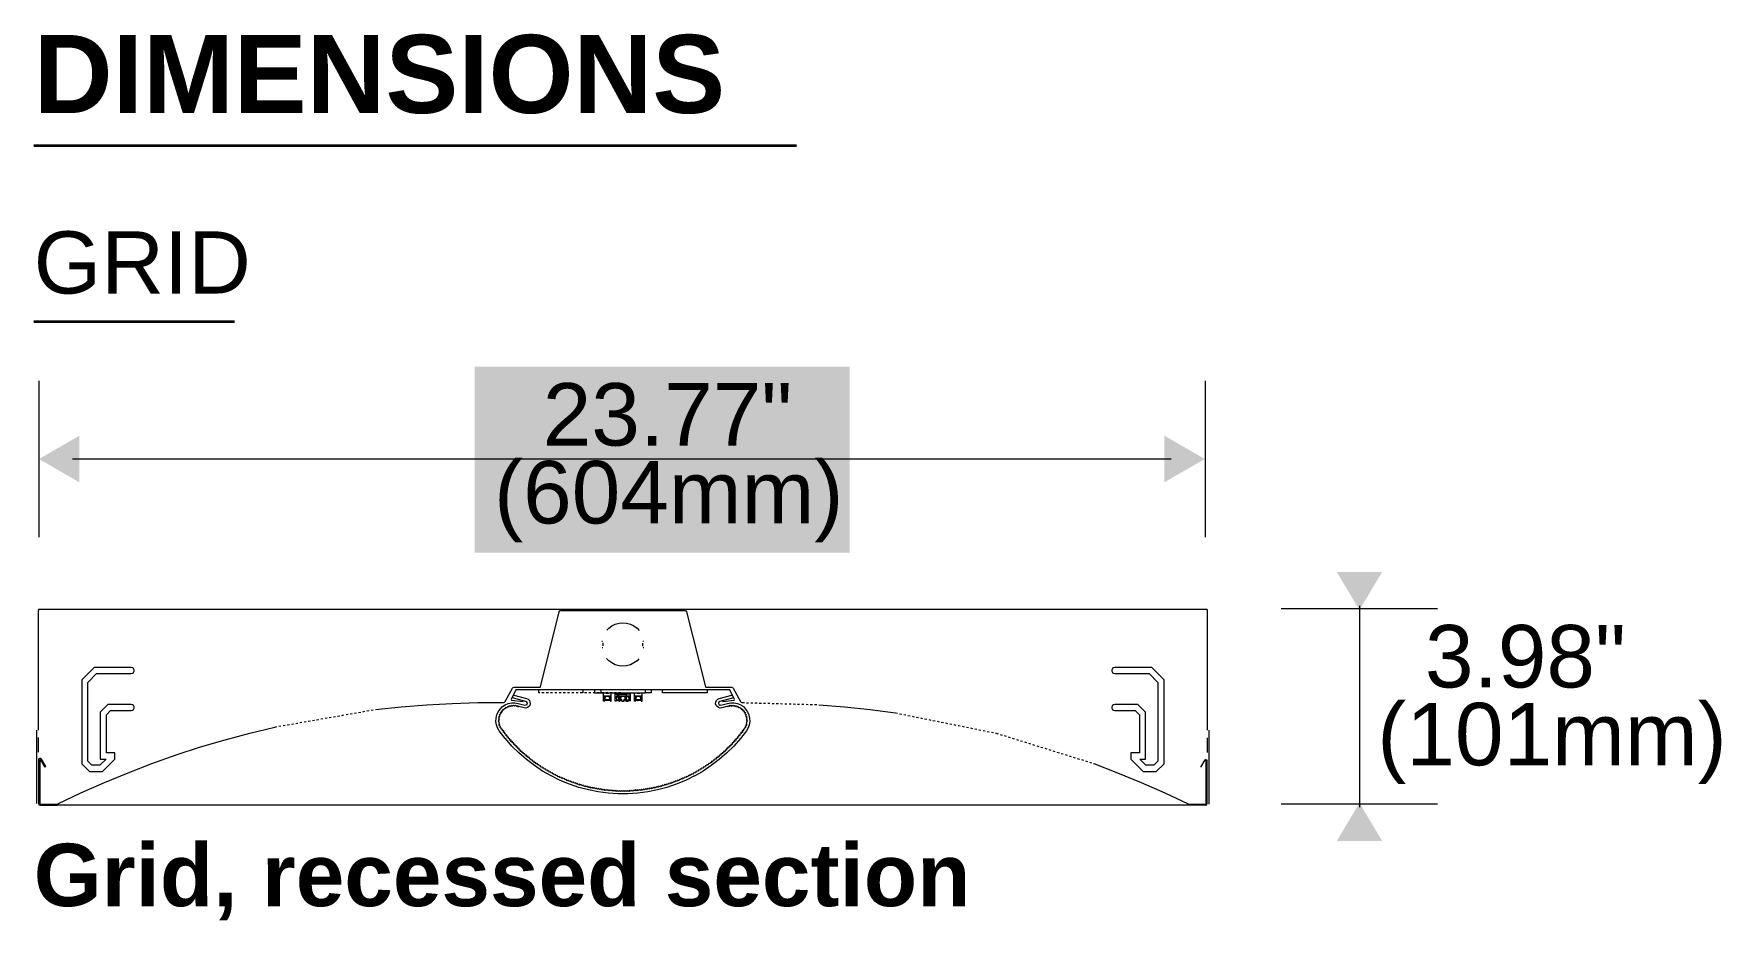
# Model space of a CAD drawing. Header units: millimetres. Extents: x 6.2 to 85.4, y 4.5 to 46.2.
import ezdxf

# ---------------------------------------------------------------- set-up
doc = ezdxf.new("R2010")
doc.units = ezdxf.units.MM
doc.linetypes.add('PDF_IMPORT', pattern=[1, 0.8, -0.2])
for name, color, linetype in [('PDF_Geometry', 7, 'Continuous'), ('PDF_Solid Fills', 7, 'Continuous'), ('PDF_Text', 7, 'Continuous')]:
    doc.layers.add(name, color=color, linetype=linetype)
doc.styles.add('PDF ProximaNova', font='arial.ttf')
doc.styles.add('PDF ProximaNova Bold', font='arialbd.ttf')
doc.styles.add('PDF ProximaNova-Semibold', font='arial.ttf')

msp = doc.modelspace()

# ---------------------------------------------------------------- hatches: boundary and pattern name
at = {"layer": 'PDF_Solid Fills', "true_color": 0xffffff, "transparency": 33554559}
msp.add_hatch(color=7, dxfattribs=at).paths.add_polyline_path([(44.482, 21.788), (26.876, 21.788), (26.876, 30.52), (44.482, 30.52)])

# ---------------------------------------------------------------- linework, layer by layer
at = {"layer": 'PDF_Geometry', "color": 142, "lineweight": 35, "true_color": 0x0081c6}
for points in [[(6.157, 40.909), (41.984, 40.909)], [(6.157, 32.649), (15.595, 32.649)]]:
    msp.add_lwpolyline(points, dxfattribs=at)
at = {"layer": 'PDF_Geometry', "color": 252, "lineweight": 9, "true_color": 0x939598}
for points in [[(6.392, 29.858), (6.392, 22.516)], [(61.192, 29.858), (61.192, 22.516)], [(7.977, 26.187), (59.592, 26.187)], [(72.106, 19.152), (64.764, 19.152)], [(68.435, 19.283), (68.435, 9.833)], [(72.106, 9.962), (64.764, 9.962)]]:
    msp.add_lwpolyline(points, dxfattribs=at)
at = {"layer": 'PDF_Geometry', "color": 18, "lineweight": 9, "true_color": 0x010101}
for points in [[(61.284, 19.121), (6.38, 19.121), (6.38, 19.067)], [(6.38, 19.044), (6.38, 19.067)], [(6.38, 13.445), (6.38, 19.043)], [(30.843, 19.005), (30.874, 19.051)], [(30.874, 19.051), (30.921, 19.067)], [(30.921, 19.067), (36.743, 19.067)], [(36.743, 19.067), (36.79, 19.051)], [(36.789, 19.051), (36.821, 19.005)], [(61.284, 19.121), (61.284, 19.067)], [(61.284, 19.067), (61.284, 19.044)], [(61.284, 19.044), (61.284, 13.445)], [(29.956, 15.476), (30.843, 19.005)], [(33.075, 18.14), (33.168, 18.241)], [(33.168, 18.241), (33.314, 18.341)], [(33.314, 18.341), (33.477, 18.418)], [(33.477, 18.418), (33.654, 18.472)], [(33.654, 18.472), (33.832, 18.488)], [(33.832, 18.488), (34.01, 18.472)], [(34.01, 18.472), (34.188, 18.418)], [(34.187, 18.418), (34.349, 18.341)], [(34.349, 18.341), (34.496, 18.241)], [(34.496, 18.241), (34.596, 18.132)], [(36.82, 19.005), (37.708, 15.476)], [(32.882, 17.615), (32.851, 17.615)], [(32.913, 17.407), (32.913, 17.546)], [(34.751, 17.538), (34.751, 17.399)], [(34.805, 17.615), (34.774, 17.615)], [(32.859, 17.329), (32.89, 17.329)], [(33.168, 16.704), (33.068, 16.812)], [(33.314, 16.604), (33.168, 16.704)], [(34.496, 16.704), (34.349, 16.604)], [(34.589, 16.804), (34.496, 16.704)], [(34.782, 17.329), (34.813, 17.329)], [(8.99, 16.395), (8.411, 15.816), (8.411, 11.87)], [(8.696, 15.692), (9.106, 16.102)], [(10.727, 16.395), (8.99, 16.395)], [(9.106, 16.101), (10.727, 16.101)], [(10.789, 16.38), (10.727, 16.395)], [(10.727, 16.101), (10.789, 16.117)], [(10.843, 16.341), (10.789, 16.38)], [(10.789, 16.117), (10.843, 16.156)], [(10.867, 16.279), (10.843, 16.341)], [(10.843, 16.156), (10.867, 16.217)], [(10.867, 16.217), (10.867, 16.279)], [(33.477, 16.518), (33.315, 16.604)], [(33.654, 16.472), (33.477, 16.519)], [(33.832, 16.457), (33.654, 16.472)], [(34.01, 16.472), (33.832, 16.457)], [(34.187, 16.518), (34.009, 16.472)], [(34.349, 16.604), (34.188, 16.518)], [(56.828, 16.341), (56.797, 16.279)], [(56.798, 16.279), (56.798, 16.218)], [(56.798, 16.217), (56.829, 16.156)], [(56.875, 16.38), (56.828, 16.341)], [(56.828, 16.156), (56.875, 16.117)], [(56.936, 16.395), (56.875, 16.38)], [(56.875, 16.117), (56.936, 16.102)], [(56.936, 16.101), (58.558, 16.101)], [(59.253, 15.816), (58.674, 16.395), (56.937, 16.395)], [(58.558, 16.101), (58.968, 15.692)], [(8.889, 11.8), (8.696, 11.993), (8.696, 15.692)], [(28.303, 14.789), (28.651, 15.422)], [(28.805, 15.337), (28.589, 14.881)], [(28.651, 15.422), (28.682, 15.453)], [(28.681, 15.453), (28.72, 15.461)], [(28.712, 15.09), (29.307, 14.928)], [(28.72, 15.461), (29.94, 15.461)], [(28.82, 15.345), (28.805, 15.337)], [(34.782, 15.345), (32.882, 15.345), (28.82, 15.345)], [(29.878, 15.198), (29.878, 15.345)], [(29.94, 15.461), (29.955, 15.476)], [(29.986, 15.198), (29.986, 15.198)], [(31.855, 15.198), (31.855, 15.198)], [(31.963, 15.198), (31.963, 15.345)], [(32.504, 15.345), (32.504, 15.198)], [(32.504, 15.198), (32.789, 15.198), (34.875, 15.198)], [(32.789, 15.345), (32.789, 15.198)], [(32.952, 14.966), (32.921, 14.966), (32.921, 15.198)], [(33.044, 15.175), (33.044, 15.198)], [(33.16, 15.19), (33.16, 15.175), (33.052, 15.175)], [(33.16, 15.19), (33.052, 15.19)], [(33.052, 15.175), (33.052, 15.19)], [(33.052, 15.19), (33.052, 15.19)], [(33.052, 15.175), (33.052, 15.175)], [(33.16, 15.19), (33.16, 15.19)], [(33.168, 15.198), (33.168, 15.175)], [(33.168, 15.175), (33.168, 15.175)], [(33.284, 14.966), (33.284, 15.198)], [(33.515, 14.966), (33.469, 14.966), (33.469, 15.198)], [(33.484, 15.198), (33.484, 15.136), (33.693, 15.136)], [(33.678, 14.966), (33.647, 14.966), (33.647, 15.136)], [(33.693, 15.198), (33.693, 15.136), (33.971, 15.136)], [(33.693, 15.198), (33.971, 15.198)], [(34.179, 15.136), (33.971, 15.136), (33.971, 15.198)], [(34.01, 14.966), (34.01, 15.136)], [(34.179, 15.136), (34.179, 15.198)], [(34.195, 14.966), (34.195, 15.198)], [(34.403, 14.966), (34.38, 14.966), (34.38, 15.198)], [(34.496, 15.175), (34.496, 15.198)], [(34.612, 15.19), (34.612, 15.175), (34.503, 15.175)], [(34.612, 15.19), (34.503, 15.19)], [(34.504, 15.175), (34.504, 15.19)], [(34.504, 15.19), (34.504, 15.19)], [(34.504, 15.175), (34.504, 15.175)], [(34.612, 15.19), (34.612, 15.19)], [(34.627, 15.175), (34.612, 15.175)], [(34.627, 15.198), (34.627, 15.175)], [(34.736, 14.966), (34.736, 15.198)], [(38.843, 15.345), (34.782, 15.345)], [(34.874, 15.345), (34.874, 15.198)], [(35.168, 15.198), (34.875, 15.198)], [(35.168, 15.345), (35.168, 15.198)], [(37.786, 15.345), (37.786, 15.198), (35.7, 15.198)], [(35.7, 15.198), (35.7, 15.345)], [(35.809, 15.198), (35.809, 15.198)], [(37.678, 15.198), (35.809, 15.198)], [(37.678, 15.198), (37.678, 15.198)], [(37.709, 15.476), (37.724, 15.461)], [(37.724, 15.461), (38.944, 15.461)], [(38.357, 14.928), (38.952, 15.09)], [(38.859, 15.337), (38.843, 15.345)], [(39.075, 14.882), (38.859, 15.337)], [(38.944, 15.461), (38.983, 15.453)], [(38.983, 15.453), (39.014, 15.422)], [(39.014, 15.422), (39.361, 14.789)], [(58.89, 11.507), (59.253, 11.87), (59.253, 15.816)], [(58.967, 15.692), (58.967, 11.994)], [(9.639, 14.658), (9.276, 14.295), (9.276, 12.086)], [(9.569, 14.171), (9.762, 14.364)], [(10.727, 14.658), (9.639, 14.658)], [(9.762, 14.364), (10.727, 14.364)], [(10.789, 14.642), (10.727, 14.657)], [(10.727, 14.364), (10.789, 14.379)], [(10.843, 14.604), (10.789, 14.642)], [(10.789, 14.379), (10.843, 14.418)], [(10.867, 14.542), (10.843, 14.603)], [(10.843, 14.418), (10.867, 14.48)], [(10.867, 14.48), (10.867, 14.542)], [(22.218, 14.418), (23.415, 14.542)], [(23.415, 14.542), (24.619, 14.642)], [(24.619, 14.642), (25.817, 14.704)], [(25.816, 14.704), (27.021, 14.743)], [(27.021, 14.742), (28.226, 14.742)], [(27.909, 14.163), (27.971, 14.31)], [(27.971, 14.31), (28.064, 14.434)], [(28.064, 14.434), (28.172, 14.549)], [(28.079, 14.271), (28.141, 14.279)], [(28.102, 14.21), (28.079, 14.271)], [(28.133, 14.349), (28.195, 14.349)], [(28.141, 14.279), (28.133, 14.348)], [(28.172, 14.55), (28.303, 14.635)], [(28.195, 14.349), (28.195, 14.418)], [(28.195, 14.418), (28.257, 14.41)], [(28.226, 14.742), (28.272, 14.758)], [(28.257, 14.41), (28.264, 14.48)], [(28.264, 14.48), (28.326, 14.465)], [(28.272, 14.758), (28.303, 14.789)], [(28.303, 14.634), (28.449, 14.696)], [(28.326, 14.465), (28.341, 14.526)], [(28.341, 14.526), (28.403, 14.503)], [(28.403, 14.503), (28.427, 14.565)], [(28.426, 14.565), (28.48, 14.542)], [(28.449, 14.696), (28.604, 14.727)], [(28.48, 14.542), (28.511, 14.596)], [(28.511, 14.596), (28.565, 14.557)], [(28.565, 14.557), (28.604, 14.619)], [(28.589, 14.882), (28.604, 14.85)], [(28.604, 14.85), (29.152, 14.789)], [(28.604, 14.727), (28.759, 14.727)], [(28.604, 14.619), (28.651, 14.573)], [(29.276, 14.796), (28.643, 14.966)], [(28.651, 14.573), (28.697, 14.619)], [(28.697, 14.619), (28.735, 14.573)], [(28.735, 14.573), (28.789, 14.619)], [(28.759, 14.727), (28.913, 14.704)], [(28.789, 14.619), (28.828, 14.565)], [(28.828, 14.565), (28.882, 14.596)], [(28.882, 14.596), (28.905, 14.542)], [(28.905, 14.542), (28.944, 14.557)], [(28.913, 14.704), (29.23, 14.619)], [(29.191, 14.488), (28.944, 14.557)], [(29.268, 14.48), (29.191, 14.488)], [(29.23, 14.619), (29.283, 14.627)], [(29.345, 14.503), (29.268, 14.48)], [(29.322, 14.766), (29.276, 14.797)], [(29.283, 14.627), (29.33, 14.658)], [(29.307, 14.928), (29.384, 14.897)], [(29.345, 14.712), (29.322, 14.766)], [(29.33, 14.658), (29.345, 14.712)], [(29.415, 14.55), (29.345, 14.503)], [(29.384, 14.897), (29.438, 14.843)], [(29.454, 14.611), (29.415, 14.549)], [(29.438, 14.843), (29.469, 14.766)], [(29.477, 14.688), (29.454, 14.611)], [(29.469, 14.766), (29.477, 14.689)], [(32.952, 14.804), (32.921, 14.804), (32.921, 14.966)], [(32.952, 15.051), (33.021, 15.051)], [(32.952, 15.028), (32.952, 14.989)], [(32.952, 14.966), (32.967, 14.889), (32.967, 14.843)], [(32.967, 14.843), (32.952, 14.843)], [(32.952, 14.843), (32.952, 14.804)], [(32.952, 14.804), (32.967, 14.804)], [(32.967, 15.051), (32.967, 14.889)], [(33.006, 14.905), (32.967, 14.905)], [(32.967, 14.804), (32.967, 14.843)], [(32.975, 14.85), (32.975, 14.85)], [(32.982, 14.905), (32.982, 14.851)], [(32.982, 14.85), (33.006, 14.85)], [(33.006, 15.051), (33.006, 14.966)], [(33.006, 15.021), (33.013, 15.043)], [(33.206, 14.966), (33.206, 15.021), (33.006, 15.021)], [(33.006, 14.966), (33.006, 15.021)], [(33.206, 14.967), (33.206, 14.866), (33.006, 14.866)], [(33.006, 14.866), (33.006, 14.967)], [(33.006, 14.843), (33.006, 14.859)], [(33.006, 14.858), (33.006, 14.858)], [(33.06, 14.843), (33.006, 14.843)], [(33.006, 14.835), (33.006, 14.835)], [(33.168, 14.835), (33.044, 14.835), (33.006, 14.835)], [(33.013, 15.044), (33.013, 15.044)], [(33.021, 15.051), (33.183, 15.051), (33.245, 15.051)], [(33.145, 14.858), (33.052, 14.858)], [(33.052, 14.835), (33.052, 14.835)], [(33.106, 14.843), (33.059, 14.843)], [(33.06, 14.843), (33.06, 14.843)], [(33.152, 14.843), (33.106, 14.843)], [(33.206, 14.859), (33.206, 14.843), (33.152, 14.843)], [(33.16, 14.835), (33.16, 14.835)], [(33.206, 14.835), (33.168, 14.835)], [(33.168, 14.835), (33.168, 14.835)], [(33.183, 15.051), (33.198, 15.044)], [(33.198, 15.044), (33.207, 15.021)], [(33.206, 15.051), (33.206, 14.966)], [(33.206, 14.858), (33.206, 14.858)], [(33.206, 14.85), (33.222, 14.85)], [(33.206, 14.835), (33.206, 14.835)], [(33.222, 14.905), (33.207, 14.905)], [(33.222, 15.051), (33.222, 14.889)], [(33.222, 14.889), (33.245, 14.966), (33.284, 14.966)], [(33.222, 14.843), (33.222, 14.889)], [(33.245, 14.843), (33.222, 14.843)], [(33.245, 15.028), (33.245, 14.989)], [(33.245, 14.843), (33.245, 14.804), (33.284, 14.804)], [(33.284, 14.804), (33.284, 14.966)], [(33.515, 14.804), (33.469, 14.804), (33.469, 14.966)], [(33.515, 15.051), (33.569, 15.051)], [(33.515, 15.021), (33.515, 14.989)], [(33.515, 14.966), (33.531, 14.889), (33.531, 14.843)], [(33.531, 14.843), (33.515, 14.843)], [(33.515, 14.843), (33.515, 14.804)], [(33.531, 15.051), (33.531, 14.889)], [(33.546, 14.905), (33.531, 14.905)], [(33.531, 14.85), (33.546, 14.85)], [(33.546, 15.051), (33.546, 14.966)], [(33.546, 14.966), (33.554, 15.013)], [(33.546, 14.858), (33.546, 14.967)], [(33.647, 14.858), (33.546, 14.858)], [(33.546, 14.835), (33.546, 14.858)], [(33.546, 14.858), (33.546, 14.858)], [(33.546, 14.835), (33.546, 14.835)], [(33.592, 14.835), (33.608, 14.835), (33.546, 14.835)], [(33.585, 14.835), (33.546, 14.835)], [(33.554, 15.013), (33.562, 15.044)], [(33.647, 15.013), (33.554, 15.013)], [(33.561, 15.044), (33.561, 15.044)], [(33.647, 15.051), (33.57, 15.051)], [(33.616, 14.858), (33.577, 14.858)], [(33.592, 14.835), (33.592, 14.835)], [(33.647, 14.843), (33.608, 14.835)], [(33.678, 14.804), (33.647, 14.804), (33.647, 14.966)], [(33.677, 15.051), (33.747, 15.051)], [(33.677, 15.028), (33.677, 14.989)], [(33.677, 14.843), (33.677, 14.804)], [(33.677, 14.804), (33.693, 14.804)], [(33.678, 14.966), (33.693, 14.889), (33.693, 14.843)], [(33.693, 14.843), (33.678, 14.843)], [(33.693, 15.051), (33.693, 14.889)], [(33.732, 15.013), (33.693, 15.013)], [(33.732, 14.858), (33.693, 14.858)], [(33.747, 14.858), (33.693, 14.858)], [(33.693, 14.804), (33.693, 14.843)], [(33.732, 14.835), (33.693, 14.835)], [(33.708, 14.835), (33.693, 14.835)], [(33.747, 14.835), (33.708, 14.835)], [(33.732, 15.051), (33.732, 14.966)], [(33.732, 15.021), (33.739, 15.043)], [(33.932, 14.966), (33.932, 15.021), (33.732, 15.021)], [(33.732, 14.966), (33.732, 15.021)], [(33.732, 14.866), (33.732, 14.967)], [(33.732, 14.843), (33.786, 14.843), (33.786, 14.889)], [(33.732, 14.843), (33.732, 14.859)], [(33.786, 14.858), (33.732, 14.858)], [(33.732, 14.858), (33.732, 14.858)], [(33.732, 14.835), (33.732, 14.835)], [(33.739, 15.044), (33.739, 15.044)], [(33.747, 15.051), (33.917, 15.051), (33.971, 15.051)], [(33.786, 14.866), (33.747, 14.866)], [(33.785, 14.835), (33.77, 14.835), (33.747, 14.835)], [(33.778, 14.835), (33.778, 14.835)], [(33.801, 14.843), (33.786, 14.843)], [(33.786, 14.804), (33.786, 14.843)], [(33.786, 14.843), (33.786, 14.843)], [(33.801, 14.804), (33.801, 14.843)], [(33.878, 14.843), (33.863, 14.843)], [(33.863, 14.843), (33.863, 14.804)], [(33.878, 14.889), (33.878, 14.843)], [(33.917, 14.866), (33.878, 14.866)], [(33.932, 14.859), (33.932, 14.843), (33.878, 14.843)], [(33.932, 14.858), (33.878, 14.858)], [(33.878, 14.804), (33.878, 14.843)], [(33.878, 14.835), (33.893, 14.835)], [(33.886, 14.835), (33.886, 14.835)], [(33.917, 14.835), (33.894, 14.835)], [(33.894, 14.835), (33.894, 14.835)], [(33.917, 15.051), (33.917, 15.051)], [(33.917, 14.858), (33.948, 14.858), (33.933, 14.858)], [(33.971, 14.835), (33.955, 14.835), (33.917, 14.835)], [(33.924, 15.044), (33.933, 15.021)], [(33.932, 15.051), (33.932, 14.966)], [(33.932, 14.866), (33.932, 14.967)], [(33.932, 14.858), (33.932, 14.858)], [(33.932, 14.835), (33.932, 14.835)], [(33.948, 15.013), (33.933, 15.013)], [(33.955, 14.835), (33.971, 14.835), (33.933, 14.835)], [(33.948, 15.051), (33.948, 14.889)], [(33.948, 14.889), (33.971, 14.966), (34.01, 14.966)], [(33.948, 14.843), (33.948, 14.889)], [(33.971, 14.843), (33.948, 14.843)], [(33.955, 14.835), (33.955, 14.835)], [(33.971, 15.028), (33.971, 14.989)], [(33.971, 14.843), (33.971, 14.804), (34.01, 14.804)], [(34.01, 15.051), (34.094, 15.051), (34.148, 15.051)], [(34.118, 14.966), (34.11, 15.013), (34.01, 15.013)], [(34.118, 14.967), (34.118, 14.858), (34.01, 14.858)], [(34.01, 14.804), (34.01, 14.966)], [(34.056, 14.835), (34.01, 14.843)], [(34.01, 14.835), (34.079, 14.835)], [(34.079, 14.858), (34.032, 14.858)], [(34.056, 14.835), (34.118, 14.835), (34.079, 14.835)], [(34.071, 14.835), (34.056, 14.835)], [(34.079, 14.835), (34.079, 14.835)], [(34.094, 15.051), (34.094, 15.051)], [(34.102, 15.044), (34.11, 15.013)], [(34.118, 15.051), (34.118, 14.966)], [(34.133, 14.905), (34.118, 14.905)], [(34.118, 14.835), (34.118, 14.858)], [(34.118, 14.858), (34.118, 14.858)], [(34.118, 14.85), (34.133, 14.85)], [(34.118, 14.835), (34.118, 14.835)], [(34.133, 15.051), (34.133, 14.889)], [(34.133, 14.889), (34.149, 14.966), (34.195, 14.966)], [(34.133, 14.843), (34.133, 14.889)], [(34.149, 14.843), (34.133, 14.843)], [(34.149, 15.021), (34.149, 14.989)], [(34.149, 14.804), (34.149, 14.843)], [(34.195, 14.804), (34.195, 14.966)], [(34.403, 14.804), (34.38, 14.804), (34.38, 14.966)], [(34.403, 15.051), (34.48, 15.051)], [(34.403, 15.028), (34.403, 14.989)], [(34.403, 14.966), (34.426, 14.889), (34.426, 14.843)], [(34.426, 14.843), (34.403, 14.843)], [(34.403, 14.843), (34.403, 14.804)], [(34.403, 14.804), (34.426, 14.804)], [(34.426, 15.051), (34.426, 14.889)], [(34.457, 14.905), (34.426, 14.905)], [(34.426, 14.85), (34.442, 14.85)], [(34.426, 14.804), (34.426, 14.843)], [(34.442, 14.905), (34.442, 14.851)], [(34.442, 14.85), (34.457, 14.85)], [(34.457, 15.051), (34.457, 14.966)], [(34.457, 14.966), (34.465, 15.021)], [(34.658, 14.967), (34.658, 14.866), (34.457, 14.866)], [(34.457, 14.866), (34.457, 14.967)], [(34.457, 14.843), (34.457, 14.859)], [(34.457, 14.858), (34.457, 14.858)], [(34.504, 14.835), (34.519, 14.843), (34.457, 14.843)], [(34.457, 14.835), (34.457, 14.835)], [(34.619, 14.835), (34.496, 14.835), (34.457, 14.835)], [(34.465, 15.044), (34.48, 15.051)], [(34.465, 15.021), (34.465, 15.043)], [(34.658, 14.966), (34.658, 15.021), (34.465, 15.021)], [(34.481, 15.051), (34.643, 15.051), (34.696, 15.051)], [(34.504, 14.835), (34.504, 14.835)], [(34.604, 14.858), (34.511, 14.858)], [(34.558, 14.843), (34.519, 14.843)], [(34.604, 14.843), (34.558, 14.843)], [(34.658, 14.859), (34.658, 14.843), (34.604, 14.843)], [(34.612, 14.835), (34.612, 14.835)], [(34.658, 14.835), (34.62, 14.835)], [(34.62, 14.835), (34.62, 14.835)], [(34.643, 15.051), (34.643, 15.051)], [(34.65, 15.044), (34.659, 15.021)], [(34.658, 15.051), (34.658, 14.966)], [(34.681, 14.905), (34.658, 14.905)], [(34.658, 14.858), (34.658, 14.858)], [(34.658, 14.85), (34.681, 14.85)], [(34.658, 14.835), (34.658, 14.835)], [(34.681, 15.051), (34.681, 14.889)], [(34.681, 14.889), (34.697, 14.966), (34.735, 14.966)], [(34.681, 14.843), (34.681, 14.889)], [(34.697, 14.843), (34.681, 14.843)], [(34.697, 15.028), (34.697, 14.989)], [(34.697, 14.843), (34.697, 14.804), (34.735, 14.804)], [(34.736, 14.804), (34.736, 14.966)], [(38.187, 14.688), (38.195, 14.765)], [(38.21, 14.611), (38.187, 14.688)], [(38.195, 14.766), (38.226, 14.843)], [(38.257, 14.55), (38.21, 14.611)], [(38.226, 14.843), (38.288, 14.897)], [(38.319, 14.503), (38.257, 14.55)], [(38.288, 14.897), (38.357, 14.928)], [(38.341, 14.766), (38.318, 14.712)], [(38.319, 14.712), (38.334, 14.658)], [(38.396, 14.48), (38.319, 14.503)], [(38.334, 14.658), (38.38, 14.626)], [(38.388, 14.796), (38.341, 14.765)], [(38.38, 14.627), (38.434, 14.619)], [(39.021, 14.966), (38.388, 14.797)], [(38.473, 14.488), (38.396, 14.48)], [(38.435, 14.619), (38.751, 14.704)], [(38.759, 14.542), (38.72, 14.557), (38.473, 14.488)], [(38.512, 14.789), (39.06, 14.85)], [(38.751, 14.704), (38.906, 14.727)], [(38.759, 14.542), (38.79, 14.596)], [(38.79, 14.596), (38.843, 14.565)], [(38.843, 14.565), (38.875, 14.619)], [(38.875, 14.619), (38.928, 14.573)], [(38.906, 14.727), (39.067, 14.727)], [(38.928, 14.573), (38.967, 14.619)], [(38.967, 14.619), (39.014, 14.573)], [(39.014, 14.573), (39.06, 14.619)], [(39.06, 14.85), (39.075, 14.882)], [(39.06, 14.619), (39.098, 14.557)], [(39.067, 14.727), (39.214, 14.696)], [(39.098, 14.557), (39.152, 14.596)], [(39.152, 14.596), (39.184, 14.542)], [(39.183, 14.542), (39.237, 14.565)], [(39.214, 14.696), (39.361, 14.634)], [(39.237, 14.565), (39.261, 14.503)], [(39.261, 14.503), (39.322, 14.526)], [(39.322, 14.526), (39.338, 14.465)], [(39.338, 14.465), (39.399, 14.48)], [(39.361, 14.789), (39.392, 14.758)], [(39.361, 14.634), (39.492, 14.549)], [(39.392, 14.758), (39.438, 14.743)], [(39.399, 14.48), (39.408, 14.41)], [(39.407, 14.41), (39.469, 14.418)], [(39.469, 14.418), (39.469, 14.349)], [(39.469, 14.349), (39.531, 14.349)], [(39.492, 14.55), (39.6, 14.434)], [(39.531, 14.349), (39.523, 14.279)], [(39.523, 14.279), (39.585, 14.271)], [(39.585, 14.271), (39.562, 14.21)], [(39.6, 14.434), (39.693, 14.31)], [(39.693, 14.31), (39.755, 14.163)], [(43.044, 14.642), (44.249, 14.542)], [(44.249, 14.542), (45.446, 14.418)], [(45.446, 14.418), (46.635, 14.256)], [(56.828, 14.604), (56.797, 14.542)], [(56.798, 14.542), (56.798, 14.48)], [(56.798, 14.48), (56.829, 14.418)], [(56.875, 14.642), (56.828, 14.603)], [(56.828, 14.418), (56.875, 14.379)], [(56.936, 14.658), (56.875, 14.642)], [(56.875, 14.379), (56.936, 14.364)], [(58.388, 14.295), (58.025, 14.658), (56.936, 14.658)], [(56.936, 14.364), (57.902, 14.364)], [(57.902, 14.364), (58.095, 14.171)], [(58.388, 12.086), (58.388, 14.295)], [(9.569, 12.38), (9.569, 14.171)], [(16.31, 13.306), (17.476, 13.592)], [(27.87, 13.854), (27.878, 14.009)], [(27.894, 13.7), (27.87, 13.855)], [(27.878, 14.009), (27.909, 14.163)], [(27.948, 13.553), (27.894, 13.7)], [(28.025, 13.414), (27.948, 13.553)], [(27.978, 13.916), (28.032, 13.963)], [(28.025, 13.87), (27.978, 13.916)], [(27.986, 14.009), (28.04, 14.048)], [(28.033, 13.962), (27.986, 14.009)], [(27.986, 13.824), (28.025, 13.87)], [(28.04, 13.785), (27.987, 13.824)], [(28.002, 13.731), (28.04, 13.785)], [(28.056, 13.7), (28.002, 13.731)], [(28.009, 14.102), (28.063, 14.125)], [(28.04, 14.048), (28.009, 14.102)], [(28.025, 13.646), (28.056, 13.7)], [(28.087, 13.623), (28.025, 13.646)], [(28.04, 14.186), (28.102, 14.209)], [(28.064, 14.125), (28.04, 14.186)], [(28.133, 13.545), (28.063, 13.561)], [(28.064, 13.561), (28.087, 13.623)], [(28.118, 13.484), (28.133, 13.545)], [(28.18, 13.476), (28.118, 13.484)], [(39.546, 13.484), (39.485, 13.476)], [(39.6, 13.561), (39.531, 13.546)], [(39.531, 13.545), (39.546, 13.484)], [(39.562, 14.21), (39.624, 14.187)], [(39.639, 13.646), (39.577, 13.623)], [(39.577, 13.623), (39.6, 13.561)], [(39.624, 14.186), (39.6, 14.125)], [(39.6, 14.125), (39.654, 14.102)], [(39.662, 13.731), (39.608, 13.7)], [(39.608, 13.7), (39.639, 13.646)], [(39.654, 14.102), (39.623, 14.048)], [(39.624, 14.048), (39.677, 14.009)], [(39.677, 13.824), (39.624, 13.785)], [(39.624, 13.785), (39.662, 13.731)], [(39.677, 14.009), (39.631, 13.963)], [(39.631, 13.962), (39.685, 13.916)], [(39.685, 13.916), (39.639, 13.87)], [(39.639, 13.87), (39.677, 13.823)], [(39.716, 13.553), (39.639, 13.415)], [(39.77, 13.7), (39.716, 13.553)], [(39.755, 14.163), (39.786, 14.009)], [(39.793, 13.854), (39.77, 13.7)], [(39.786, 14.009), (39.793, 13.855)], [(58.095, 14.171), (58.095, 12.379)], [(6.303, 9.993), (6.303, 13.445)], [(6.38, 12.403), (6.38, 13.098)], [(13.994, 12.657), (15.144, 12.997)], [(15.144, 12.997), (16.31, 13.306)], [(28.31, 13.051), (28.024, 13.414)], [(28.172, 13.414), (28.18, 13.476)], [(28.233, 13.406), (28.172, 13.414)], [(28.218, 13.337), (28.233, 13.406)], [(28.288, 13.329), (28.218, 13.337)], [(28.28, 13.268), (28.288, 13.329)], [(28.341, 13.26), (28.28, 13.268)], [(28.62, 12.696), (28.311, 13.051)], [(28.334, 13.198), (28.342, 13.26)], [(28.403, 13.19), (28.334, 13.198)], [(28.396, 13.121), (28.403, 13.191)], [(28.457, 13.113), (28.396, 13.121)], [(28.457, 13.051), (28.457, 13.113)], [(28.519, 13.044), (28.457, 13.051)], [(28.511, 12.982), (28.519, 13.043)], [(28.581, 12.974), (28.511, 12.982)], [(28.573, 12.912), (28.581, 12.974)], [(28.643, 12.912), (28.573, 12.912)], [(28.952, 12.372), (28.62, 12.696)], [(28.635, 12.843), (28.643, 12.912)], [(28.704, 12.843), (28.635, 12.843)], [(28.704, 12.773), (28.704, 12.843)], [(28.766, 12.773), (28.704, 12.773)], [(28.766, 12.712), (28.766, 12.773)], [(28.828, 12.712), (28.766, 12.712)], [(28.828, 12.642), (28.828, 12.712)], [(39.044, 12.696), (38.713, 12.372)], [(38.836, 12.712), (38.836, 12.642)], [(38.898, 12.712), (38.836, 12.712)], [(38.967, 12.773), (38.897, 12.773)], [(38.898, 12.773), (38.898, 12.712)], [(38.959, 12.843), (38.967, 12.774)], [(39.029, 12.843), (38.959, 12.843)], [(39.021, 12.912), (39.029, 12.843)], [(39.091, 12.912), (39.021, 12.912)], [(39.353, 13.051), (39.045, 12.696)], [(39.152, 12.982), (39.083, 12.974)], [(39.083, 12.974), (39.091, 12.912)], [(39.214, 13.051), (39.144, 13.044)], [(39.145, 13.044), (39.153, 12.982)], [(39.268, 13.121), (39.206, 13.113)], [(39.206, 13.113), (39.214, 13.051)], [(39.33, 13.198), (39.26, 13.191)], [(39.261, 13.19), (39.268, 13.121)], [(39.384, 13.268), (39.322, 13.26)], [(39.322, 13.26), (39.33, 13.198)], [(39.639, 13.414), (39.353, 13.051)], [(39.446, 13.337), (39.376, 13.329)], [(39.377, 13.329), (39.384, 13.268)], [(39.5, 13.414), (39.43, 13.407)], [(39.43, 13.406), (39.446, 13.337)], [(39.485, 13.476), (39.5, 13.414)], [(61.284, 13.09), (61.284, 12.395)], [(61.361, 13.445), (61.361, 9.97)], [(6.395, 12.094), (6.38, 12.047)], [(6.38, 12.047), (6.38, 9.993)], [(6.434, 12.117), (6.395, 12.094)], [(6.488, 12.117), (6.434, 12.117)], [(6.449, 12.063), (6.441, 12.048)], [(6.442, 12.047), (6.442, 9.993)], [(6.449, 12.063), (6.473, 12.055), (6.681, 11.7)], [(6.728, 11.731), (6.526, 12.086), (6.488, 12.117)], [(9.554, 12.086), (9.26, 11.8)], [(9.276, 12.086), (9.554, 12.086)], [(9.384, 11.507), (9.97, 12.086)], [(9.97, 12.38), (9.569, 12.38)], [(9.97, 12.086), (9.97, 12.38)], [(11.708, 11.878), (12.844, 12.279)], [(12.843, 12.279), (13.994, 12.658)], [(28.898, 12.642), (28.828, 12.642)], [(28.898, 12.58), (28.898, 12.642)], [(28.959, 12.58), (28.898, 12.58)], [(29.307, 12.063), (28.952, 12.372)], [(28.959, 12.511), (28.959, 12.58)], [(29.029, 12.511), (28.959, 12.511)], [(29.029, 12.449), (29.029, 12.511)], [(29.098, 12.449), (29.029, 12.449)], [(29.098, 12.387), (29.098, 12.449)], [(29.16, 12.387), (29.098, 12.387)], [(29.168, 12.326), (29.16, 12.387)], [(29.23, 12.333), (29.168, 12.326)], [(29.237, 12.264), (29.229, 12.333)], [(29.299, 12.271), (29.237, 12.264)], [(29.307, 12.202), (29.299, 12.271)], [(29.377, 12.21), (29.307, 12.202)], [(29.677, 11.777), (29.307, 12.063)], [(29.446, 12.156), (29.376, 12.148)], [(29.377, 12.148), (29.377, 12.209)], [(29.454, 12.086), (29.446, 12.155)], [(29.515, 12.094), (29.454, 12.086)], [(29.523, 12.032), (29.515, 12.094)], [(29.593, 12.04), (29.523, 12.032)], [(29.6, 11.97), (29.592, 12.04)], [(29.662, 11.986), (29.6, 11.97)], [(29.67, 11.916), (29.662, 11.986)], [(29.739, 11.932), (29.67, 11.916)], [(29.747, 11.862), (29.739, 11.932)], [(37.925, 11.932), (37.916, 11.862)], [(37.994, 11.916), (37.925, 11.932)], [(38.357, 12.063), (37.986, 11.777)], [(38.002, 11.986), (37.994, 11.916)], [(38.064, 11.97), (38.002, 11.986)], [(38.072, 12.04), (38.063, 11.97)], [(38.141, 12.032), (38.071, 12.04)], [(38.149, 12.094), (38.141, 12.032)], [(38.21, 12.086), (38.149, 12.094)], [(38.218, 12.156), (38.21, 12.086)], [(38.288, 12.148), (38.218, 12.155)], [(38.288, 12.21), (38.288, 12.148)], [(38.357, 12.202), (38.288, 12.209)], [(38.712, 12.372), (38.357, 12.063)], [(38.365, 12.271), (38.357, 12.202)], [(38.427, 12.264), (38.365, 12.271)], [(38.435, 12.333), (38.426, 12.263)], [(38.496, 12.326), (38.435, 12.333)], [(38.504, 12.387), (38.496, 12.326)], [(38.565, 12.387), (38.504, 12.387)], [(38.565, 12.449), (38.565, 12.387)], [(38.635, 12.449), (38.565, 12.449)], [(38.635, 12.511), (38.635, 12.449)], [(38.704, 12.511), (38.635, 12.511)], [(38.704, 12.58), (38.704, 12.511)], [(38.766, 12.58), (38.704, 12.58)], [(38.766, 12.642), (38.766, 12.58)], [(38.836, 12.642), (38.766, 12.642)], [(57.693, 12.38), (57.693, 12.086)], [(58.095, 12.38), (57.693, 12.38)], [(57.693, 12.086), (58.28, 11.507)], [(58.11, 12.086), (58.388, 12.086)], [(58.404, 11.8), (58.11, 12.086)], [(58.967, 11.994), (58.774, 11.8), (58.404, 11.8)], [(60.99, 11.7), (61.191, 12.055)], [(61.215, 12.063), (61.191, 12.055)], [(61.23, 12.047), (61.215, 12.063)], [(61.23, 9.993), (61.23, 12.048)], [(61.284, 9.993), (61.284, 12.048)], [(6.727, 11.731), (6.681, 11.7)], [(8.411, 11.87), (8.774, 11.507), (9.384, 11.507)], [(9.26, 11.8), (8.889, 11.8)], [(9.476, 10.99), (10.588, 11.445)], [(10.588, 11.445), (11.708, 11.878)], [(30.064, 11.522), (29.677, 11.777)], [(29.816, 11.878), (29.747, 11.862)], [(29.824, 11.808), (29.816, 11.878)], [(29.886, 11.823), (29.824, 11.808)], [(29.901, 11.762), (29.886, 11.823)], [(29.963, 11.769), (29.901, 11.762)], [(29.978, 11.708), (29.963, 11.769)], [(30.04, 11.723), (29.979, 11.708)], [(30.056, 11.661), (30.04, 11.723)], [(30.117, 11.677), (30.056, 11.661)], [(30.465, 11.291), (30.064, 11.523)], [(30.133, 11.607), (30.118, 11.677)], [(30.195, 11.623), (30.133, 11.607)], [(30.21, 11.561), (30.195, 11.623)], [(30.28, 11.576), (30.21, 11.561)], [(30.295, 11.515), (30.28, 11.576)], [(30.357, 11.53), (30.295, 11.515)], [(30.372, 11.468), (30.357, 11.53)], [(30.434, 11.484), (30.372, 11.469)], [(30.457, 11.422), (30.434, 11.484)], [(30.519, 11.445), (30.458, 11.422)], [(30.89, 11.082), (30.465, 11.291)], [(30.535, 11.383), (30.519, 11.445)], [(30.596, 11.399), (30.535, 11.383)], [(30.619, 11.337), (30.596, 11.399)], [(30.682, 11.36), (30.619, 11.337)], [(30.704, 11.298), (30.681, 11.36)], [(30.766, 11.314), (30.704, 11.299)], [(30.782, 11.252), (30.766, 11.314)], [(30.843, 11.275), (30.782, 11.252)], [(30.867, 11.213), (30.843, 11.275)], [(30.929, 11.237), (30.867, 11.214)], [(30.951, 11.175), (30.928, 11.237)], [(31.013, 11.198), (30.951, 11.175)], [(31.037, 11.136), (31.013, 11.198)], [(31.098, 11.167), (31.037, 11.136)], [(31.122, 11.105), (31.098, 11.167)], [(31.183, 11.129), (31.122, 11.106)], [(31.206, 11.067), (31.183, 11.129)], [(36.481, 11.129), (36.457, 11.067)], [(36.542, 11.105), (36.481, 11.128)], [(36.565, 11.167), (36.542, 11.105)], [(36.627, 11.136), (36.565, 11.167)], [(36.651, 11.198), (36.627, 11.136)], [(36.712, 11.175), (36.651, 11.198)], [(36.736, 11.237), (36.712, 11.175)], [(36.797, 11.213), (36.736, 11.236)], [(37.199, 11.291), (36.774, 11.082)], [(36.82, 11.275), (36.797, 11.214)], [(36.882, 11.252), (36.82, 11.275)], [(36.897, 11.314), (36.882, 11.252)], [(36.959, 11.298), (36.898, 11.314)], [(36.983, 11.36), (36.959, 11.298)], [(37.044, 11.337), (36.983, 11.36)], [(37.067, 11.399), (37.044, 11.337)], [(37.13, 11.383), (37.067, 11.399)], [(37.145, 11.445), (37.13, 11.383)], [(37.207, 11.422), (37.145, 11.445)], [(37.601, 11.522), (37.199, 11.29)], [(37.23, 11.484), (37.207, 11.422)], [(37.291, 11.468), (37.23, 11.484)], [(37.307, 11.53), (37.291, 11.468)], [(37.368, 11.515), (37.307, 11.53)], [(37.384, 11.576), (37.369, 11.515)], [(37.454, 11.561), (37.384, 11.576)], [(37.469, 11.623), (37.454, 11.561)], [(37.531, 11.607), (37.469, 11.623)], [(37.546, 11.677), (37.531, 11.607)], [(37.608, 11.661), (37.546, 11.677)], [(37.986, 11.777), (37.6, 11.522)], [(37.623, 11.723), (37.608, 11.661)], [(37.685, 11.708), (37.623, 11.723)], [(37.701, 11.769), (37.685, 11.708)], [(37.762, 11.762), (37.701, 11.769)], [(37.778, 11.823), (37.763, 11.762)], [(37.84, 11.808), (37.778, 11.823)], [(37.855, 11.878), (37.84, 11.808)], [(37.917, 11.862), (37.855, 11.878)], [(55.956, 11.878), (57.075, 11.445)], [(57.075, 11.445), (58.187, 10.989)], [(58.28, 11.507), (58.89, 11.507)], [(7.283, 9.978), (8.372, 10.495)], [(8.372, 10.495), (9.476, 10.99)], [(31.322, 10.905), (30.889, 11.082)], [(31.268, 11.098), (31.206, 11.067)], [(31.299, 11.036), (31.268, 11.098)], [(31.353, 11.059), (31.299, 11.036)], [(31.763, 10.758), (31.322, 10.905)], [(31.384, 11.005), (31.353, 11.059)], [(31.438, 11.028), (31.384, 11.005)], [(31.469, 10.966), (31.438, 11.028)], [(31.531, 10.997), (31.469, 10.966)], [(31.554, 10.943), (31.531, 10.997)], [(31.616, 10.966), (31.554, 10.943)], [(31.647, 10.912), (31.615, 10.966)], [(31.701, 10.943), (31.647, 10.912)], [(31.732, 10.881), (31.701, 10.943)], [(31.793, 10.912), (31.732, 10.881)], [(32.21, 10.634), (31.762, 10.758)], [(31.824, 10.858), (31.793, 10.912)], [(31.878, 10.889), (31.825, 10.858)], [(31.909, 10.827), (31.878, 10.889)], [(31.971, 10.858), (31.909, 10.827)], [(32.002, 10.804), (31.97, 10.858)], [(32.056, 10.835), (32.002, 10.804)], [(32.087, 10.781), (32.056, 10.835)], [(32.148, 10.812), (32.087, 10.781)], [(32.179, 10.758), (32.148, 10.812)], [(32.234, 10.796), (32.179, 10.758)], [(32.674, 10.549), (32.21, 10.635)], [(32.272, 10.735), (32.234, 10.796)], [(32.326, 10.773), (32.272, 10.735)], [(32.357, 10.719), (32.326, 10.773)], [(32.419, 10.75), (32.357, 10.719)], [(32.45, 10.696), (32.419, 10.75)], [(32.504, 10.735), (32.45, 10.696)], [(32.542, 10.681), (32.504, 10.735)], [(32.596, 10.719), (32.542, 10.681)], [(32.635, 10.665), (32.597, 10.719)], [(32.689, 10.704), (32.635, 10.665)], [(33.137, 10.487), (32.674, 10.55)], [(32.727, 10.65), (32.689, 10.704)], [(32.774, 10.688), (32.727, 10.65)], [(32.821, 10.634), (32.774, 10.688)], [(32.867, 10.673), (32.82, 10.634)], [(32.905, 10.627), (32.867, 10.673)], [(32.96, 10.665), (32.905, 10.627)], [(32.998, 10.611), (32.96, 10.665)], [(33.052, 10.65), (32.998, 10.611)], [(33.09, 10.604), (33.052, 10.65)], [(33.145, 10.642), (33.091, 10.603)], [(33.6, 10.457), (33.137, 10.488)], [(33.183, 10.596), (33.145, 10.642)], [(33.237, 10.634), (33.183, 10.596)], [(33.276, 10.588), (33.237, 10.634)], [(33.33, 10.627), (33.276, 10.588)], [(33.369, 10.58), (33.33, 10.627)], [(33.415, 10.619), (33.369, 10.58)], [(33.461, 10.573), (33.415, 10.619)], [(33.508, 10.619), (33.461, 10.573)], [(33.554, 10.565), (33.508, 10.619)], [(33.6, 10.611), (33.554, 10.565)], [(33.647, 10.565), (33.6, 10.611)], [(34.063, 10.457), (33.6, 10.457)], [(33.693, 10.611), (33.646, 10.565)], [(33.739, 10.565), (33.693, 10.611)], [(33.786, 10.611), (33.739, 10.565)], [(33.832, 10.565), (33.785, 10.611)], [(33.878, 10.611), (33.832, 10.565)], [(33.924, 10.565), (33.878, 10.611)], [(33.971, 10.611), (33.924, 10.565)], [(34.017, 10.565), (33.971, 10.611)], [(34.063, 10.611), (34.017, 10.565)], [(34.11, 10.565), (34.063, 10.611)], [(34.534, 10.487), (34.063, 10.456)], [(34.156, 10.619), (34.11, 10.565)], [(34.203, 10.573), (34.156, 10.619)], [(34.249, 10.619), (34.203, 10.573)], [(34.295, 10.58), (34.249, 10.619)], [(34.342, 10.627), (34.295, 10.58)], [(34.388, 10.588), (34.342, 10.627)], [(34.426, 10.634), (34.388, 10.588)], [(34.481, 10.596), (34.427, 10.635)], [(34.519, 10.642), (34.481, 10.596)], [(34.573, 10.604), (34.519, 10.642)], [(34.998, 10.549), (34.534, 10.487)], [(34.612, 10.65), (34.573, 10.603)], [(34.666, 10.611), (34.612, 10.65)], [(34.705, 10.665), (34.666, 10.611)], [(34.758, 10.627), (34.705, 10.665)], [(34.797, 10.673), (34.759, 10.627)], [(34.851, 10.634), (34.798, 10.673)], [(34.89, 10.688), (34.851, 10.634)], [(34.936, 10.65), (34.89, 10.689)], [(34.975, 10.704), (34.936, 10.65)], [(35.029, 10.665), (34.975, 10.704)], [(35.454, 10.634), (34.998, 10.549)], [(35.068, 10.719), (35.029, 10.665)], [(35.121, 10.681), (35.068, 10.719)], [(35.16, 10.735), (35.122, 10.681)], [(35.214, 10.696), (35.16, 10.735)], [(35.253, 10.75), (35.214, 10.696)], [(35.307, 10.719), (35.253, 10.75)], [(35.338, 10.773), (35.306, 10.719)], [(35.392, 10.735), (35.338, 10.773)], [(35.431, 10.796), (35.392, 10.735)], [(35.484, 10.758), (35.431, 10.797)], [(35.902, 10.758), (35.453, 10.634)], [(35.515, 10.812), (35.484, 10.758)], [(35.577, 10.781), (35.515, 10.812)], [(35.608, 10.835), (35.577, 10.781)], [(35.662, 10.804), (35.608, 10.835)], [(35.693, 10.858), (35.662, 10.804)], [(35.755, 10.827), (35.693, 10.858)], [(35.786, 10.889), (35.755, 10.827)], [(35.84, 10.858), (35.786, 10.889)], [(35.871, 10.912), (35.84, 10.858)], [(35.933, 10.881), (35.871, 10.912)], [(36.342, 10.905), (35.902, 10.758)], [(35.963, 10.943), (35.932, 10.881)], [(36.017, 10.912), (35.964, 10.943)], [(36.048, 10.966), (36.017, 10.912)], [(36.11, 10.943), (36.048, 10.966)], [(36.133, 10.997), (36.11, 10.943)], [(36.195, 10.966), (36.133, 10.997)], [(36.226, 11.028), (36.195, 10.966)], [(36.28, 11.005), (36.226, 11.028)], [(36.311, 11.059), (36.28, 11.005)], [(36.373, 11.036), (36.311, 11.059)], [(36.774, 11.082), (36.342, 10.904)], [(36.396, 11.098), (36.373, 11.036)], [(36.457, 11.067), (36.396, 11.098)], [(58.187, 10.99), (59.292, 10.495)], [(59.292, 10.495), (60.381, 9.978)], [(6.38, 9.993), (6.403, 9.939)], [(6.403, 9.939), (6.457, 9.916)], [(6.442, 9.993), (6.457, 9.97)], [(6.457, 9.97), (7.253, 9.97)], [(6.457, 9.916), (7.253, 9.916)], [(7.252, 9.97), (7.283, 9.978)], [(61.207, 9.916), (60.419, 9.916), (7.252, 9.916)], [(60.381, 9.978), (60.419, 9.97)], [(60.419, 9.97), (61.207, 9.97)], [(61.207, 9.97), (61.23, 9.993)], [(61.207, 9.916), (61.261, 9.939)], [(61.261, 9.939), (61.284, 9.993)]]:
    msp.add_lwpolyline(points, dxfattribs=at)
at = {"layer": 'PDF_Geometry', "color": 18, "linetype": 'PDF_IMPORT', "lineweight": 9, "ltscale": 0.056792, "true_color": 0x010101}
msp.add_lwpolyline([(33.732, 15.198), (29.878, 15.198)], dxfattribs=at)
at = {"layer": 'PDF_Geometry', "color": 18, "linetype": 'PDF_IMPORT', "lineweight": 9, "ltscale": 0.032921, "true_color": 0x010101}
for points in [[(17.476, 13.592), (22.218, 14.418)], [(46.635, 14.256), (51.361, 13.306)]]:
    msp.add_lwpolyline(points, dxfattribs=at)
at = {"layer": 'PDF_Geometry', "color": 18, "linetype": 'PDF_IMPORT', "lineweight": 9, "ltscale": 0.001681, "true_color": 0x010101}
for points in [[(33.585, 14.835), (33.708, 14.835)], [(33.786, 14.804), (34.195, 14.804)]]:
    msp.add_lwpolyline(points, dxfattribs=at)
at = {"layer": 'PDF_Geometry', "color": 18, "linetype": 'PDF_IMPORT', "lineweight": 9, "ltscale": 0.032823, "true_color": 0x010101}
msp.add_lwpolyline([(39.438, 14.742), (43.044, 14.642)], dxfattribs=at)
at = {"layer": 'PDF_Geometry', "color": 18, "linetype": 'PDF_IMPORT', "lineweight": 9, "ltscale": 0.032874, "true_color": 0x010101}
msp.add_lwpolyline([(51.361, 13.306), (55.956, 11.877)], dxfattribs=at)
at = {"layer": 'PDF_Solid Fills', "color": 252, "true_color": 0x939598, "transparency": 33554559}
for points in [[(8.297, 25.092), (6.402, 26.186), (8.297, 27.281)], [(59.272, 25.092), (61.167, 26.186), (59.272, 27.281)], [(67.367, 20.883), (68.435, 19.091), (69.503, 20.883)], [(67.367, 8.233), (68.435, 10.026), (69.503, 8.233)]]:
    msp.add_solid(points, dxfattribs=at)

# ---------------------------------------------------------------- texts
at = {"layer": 'PDF_Text', "attachment_point": 4}
for s, insert, char_height, style in [('DIMENSIONS', (6.157, 44.251), 3.671, 'PDF ProximaNova Bold'), ('GRID', (6.157, 35.4), 2.9198, 'PDF ProximaNova-Semibold'), ('Grid, recessed section', (6.157, 6.312), 2.93681, 'PDF ProximaNova Bold')]:
    msp.add_mtext(s, dxfattribs=dict(at, insert=insert, char_height=char_height, style=style))
at = {"layer": 'PDF_Text', "color": 252, "true_color": 0x939598, "char_height": 2.9368, "attachment_point": 4, "style": 'PDF ProximaNova'}
for s, insert in [('23.77"', (30.069, 28.262)), ('(604mm)', (27.781, 24.183)), ('3.98"', (71.513, 16.897)), ('(101mm)', (69.274, 12.818))]:
    msp.add_mtext(s, dxfattribs=dict(at, insert=insert))

doc.saveas('drawing.dxf')
